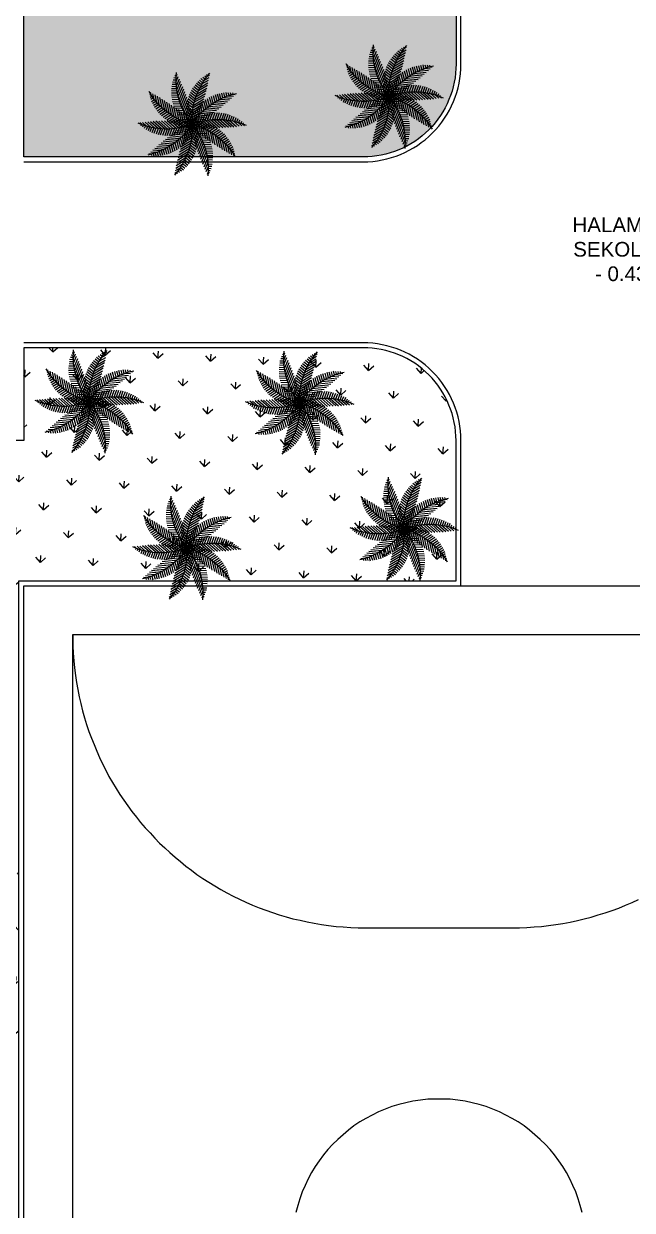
# Model space of a CAD drawing. Header units: inches. Extents: x 0 to 558, y -1 to 295.
# Drawn here: x 265.78 to 278.21, y 86.93 to 111.2 of the extents above; entities that cross this region are included whole.
import ezdxf

# ---------------------------------------------------------------- set-up
doc = ezdxf.new("R2010")
doc.units = ezdxf.units.IN
doc.header["$MEASUREMENT"] = 0
for name, color, linetype, lineweight in [('A-FINISH', 1, 'Continuous', 5), ('DINDING2', 146, 'Continuous', 5), ('lan', 7, 'Continuous', 15), ('NOT', 7, 'Continuous', 20), ('POHON', 98, 'Continuous', 5), ('RUMPUT', 93, 'Continuous', 0)]:
    doc.layers.add(name, color=color, linetype=linetype, lineweight=lineweight)
doc.styles.get("Standard").update_dxf_attribs({"font": 'arial.ttf'})

# ---------------------------------------------------------------- blocks, each defined once
blk = doc.blocks.new('LAP')
at = {"layer": 'A-FINISH'}
blk.add_lwpolyline([(-8.491, -13.487), (-8.491, 13.503), (8.491, 13.503), (8.491, -13.487)], close=True, dxfattribs=at)
for points in [[(-7.491, -12.487), (-7.491, 12.503), (7.491, 12.503), (7.491, -12.487), (-7.491, -12.487)], [(-7.491, 12.503), (-7.491, 12.427), (-7.491, 12.274), (-7.48, 12.121), (-7.469, 11.969), (-7.453, 11.822), (-7.436, 11.669), (-7.415, 11.522), (-7.387, 11.38), (-7.36, 11.233), (-7.327, 11.092), (-7.289, 10.945), (-7.251, 10.803), (-7.207, 10.667), (-7.159, 10.525), (-7.109, 10.389), (-7.055, 10.258), (-7, 10.122), (-6.94, 9.991), (-6.881, 9.861), (-6.815, 9.73), (-6.75, 9.605), (-6.674, 9.479), (-6.603, 9.359), (-6.526, 9.234), (-6.445, 9.12), (-6.363, 9), (-6.281, 8.885), (-6.189, 8.771), (-6.102, 8.662), (-6.009, 8.553), (-5.911, 8.449), (-5.813, 8.341), (-5.715, 8.242), (-5.611, 8.145), (-5.508, 8.046), (-5.399, 7.954), (-5.29, 7.861), (-5.181, 7.768), (-5.066, 7.687), (-4.952, 7.6), (-4.832, 7.518), (-4.712, 7.442), (-4.587, 7.365), (-4.467, 7.295), (-4.342, 7.224), (-4.211, 7.158), (-4.08, 7.093), (-3.95, 7.033), (-3.819, 6.973), (-3.683, 6.919), (-3.546, 6.87), (-3.41, 6.82), (-3.274, 6.777), (-3.132, 6.733), (-2.991, 6.695), (-2.844, 6.663), (-2.702, 6.63), (-2.555, 6.603), (-2.408, 6.576), (-2.261, 6.554), (-2.108, 6.537), (-1.961, 6.526), (-1.809, 6.515), (-1.656, 6.51), (-1.58, 6.51)], [(1.417, 6.51), (1.493, 6.51), (1.64, 6.51), (1.792, 6.515), (1.939, 6.526), (2.087, 6.537), (2.234, 6.554), (2.381, 6.576), (2.528, 6.597), (2.675, 6.624), (2.822, 6.657), (2.964, 6.69), (3.105, 6.728), (3.247, 6.772), (3.389, 6.815), (3.53, 6.864), (3.667, 6.913), (3.803, 6.968), (3.939, 7.028), (4.07, 7.088)], [(-1.58, 6.51), (1.417, 6.51)], [(2.92, 0.686), (2.882, 0.828), (2.838, 0.97), (2.789, 1.111), (2.729, 1.242), (2.669, 1.373), (2.599, 1.504), (2.522, 1.629), (2.44, 1.743), (2.353, 1.863), (2.266, 1.972), (2.168, 2.081), (2.065, 2.179), (1.956, 2.277), (1.847, 2.37), (1.732, 2.457), (1.612, 2.538), (1.487, 2.61), (1.362, 2.68), (1.231, 2.746), (1.095, 2.8), (0.959, 2.855), (0.817, 2.898), (0.67, 2.931), (0.528, 2.963), (0.376, 2.985), (0.223, 3.002), (0.071, 3.007), (-0.005, 3.007), (-0.082, 3.007), (-0.234, 3.002), (-0.387, 2.985), (-0.539, 2.963), (-0.681, 2.931), (-0.828, 2.898), (-0.97, 2.855), (-1.106, 2.8), (-1.242, 2.746), (-1.373, 2.68), (-1.498, 2.61), (-1.624, 2.538), (-1.743, 2.457), (-1.858, 2.37), (-1.967, 2.277), (-2.076, 2.179), (-2.179, 2.081), (-2.277, 1.972), (-2.364, 1.863), (-2.452, 1.743), (-2.533, 1.629), (-2.61, 1.504), (-2.68, 1.373), (-2.74, 1.242), (-2.8, 1.111), (-2.849, 0.97), (-2.893, 0.828), (-2.931, 0.686)]]:
    blk.add_lwpolyline(points, dxfattribs=at)
blk = doc.blocks.new('A$C08441736')
at = {"color": 82}
for p, q in [((0.029, 0.676), (-0.025, 0.737)), ((0.006, 0.747), (-0.02, 0.776)), ((0.003, 0.755), (0.022, 0.762)), ((0.014, 0.725), (0.044, 0.736)), ((0.024, 0.694), (0.064, 0.709)), ((-0.267, 0.469), (-0.221, 0.539)), ((0.071, 0.406), (-0.044, 0.537)), ((0.069, 0.453), (-0.04, 0.578)), ((0.065, 0.502), (-0.037, 0.619)), ((0.057, 0.555), (-0.033, 0.659)), ((0.046, 0.613), (-0.029, 0.698)), ((0.033, 0.663), (0.085, 0.683)), ((0.041, 0.632), (0.098, 0.654)), ((0.048, 0.601), (0.113, 0.625)), ((0.055, 0.569), (0.126, 0.596)), ((0.06, 0.537), (0.138, 0.566)), ((0.065, 0.504), (0.148, 0.535)), ((-0.21, 0.407), (-0.373, 0.444)), ((-0.181, 0.371), (-0.351, 0.409)), ((-0.155, 0.335), (-0.329, 0.374)), ((-0.244, 0.446), (-0.195, 0.52)), ((-0.222, 0.421), (-0.17, 0.5)), ((-0.2, 0.395), (-0.145, 0.479)), ((-0.179, 0.369), (-0.122, 0.456)), ((-0.159, 0.341), (-0.1, 0.431)), ((-0.14, 0.313), (-0.079, 0.405)), ((-0.121, 0.283), (-0.059, 0.377)), ((0.062, 0.239), (-0.052, 0.37)), ((0.067, 0.278), (-0.05, 0.412)), ((0.07, 0.319), (-0.048, 0.454)), ((0.072, 0.362), (-0.046, 0.496)), ((0.068, 0.471), (0.157, 0.504)), ((0.07, 0.438), (0.164, 0.473)), ((0.071, 0.335), (0.174, 0.374)), ((0.072, 0.404), (0.169, 0.44)), ((0.072, 0.37), (0.173, 0.407)), ((0.218, 0.186), (0.202, 0.363)), ((-0.131, 0.299), (-0.306, 0.339)), ((-0.11, 0.265), (-0.283, 0.304)), ((-0.09, 0.23), (-0.259, 0.269)), ((-0.073, 0.196), (-0.235, 0.233)), ((-0.057, 0.163), (-0.216, 0.199)), ((-0.198, 0.128), (-0.204, 0.243)), ((-0.166, 0.111), (-0.171, 0.225)), ((-0.133, 0.093), (-0.138, 0.205)), ((-0.1, 0.072), (-0.105, 0.181)), ((-0.103, 0.252), (-0.04, 0.348)), ((-0.085, 0.22), (-0.022, 0.316)), ((-0.069, 0.187), (-0.006, 0.283)), ((0.049, 0.165), (-0.058, 0.288)), ((0.041, 0.13), (-0.054, 0.238)), ((0.056, 0.202), (-0.053, 0.326)), ((-0.053, 0.153), (0.009, 0.247)), ((0.032, 0.096), (-0.053, 0.194)), ((-0.038, 0.117), (0.022, 0.208)), ((0.047, 0.155), (0.152, 0.194)), ((0.055, 0.192), (0.162, 0.232)), ((0.061, 0.228), (0.168, 0.269)), ((0.065, 0.264), (0.172, 0.305)), ((0.069, 0.3), (0.174, 0.34)), ((0.083, 0.059), (0.071, 0.188)), ((0.11, 0.081), (0.097, 0.224)), ((0.137, 0.105), (0.122, 0.267)), ((0.164, 0.13), (0.149, 0.295)), ((0.191, 0.157), (0.175, 0.329)), ((-0.208, 0.133), (-0.367, 0.065)), ((-0.174, 0.116), (-0.327, 0.051)), ((-0.142, 0.098), (-0.291, 0.034)), ((-0.199, -0.007), (-0.271, 0.082)), ((-0.111, 0.08), (-0.243, 0.023)), ((-0.162, -0.003), (-0.232, 0.085)), ((-0.081, 0.06), (-0.201, 0.009)), ((-0.123, 0), (-0.191, 0.085)), ((-0.043, 0.13), (-0.183, 0.161)), ((-0.101, 0.001), (-0.168, -0.11)), ((-0.03, 0.097), (-0.157, 0.125)), ((-0.053, 0.041), (-0.157, -0.004)), ((-0.083, 0.002), (-0.148, 0.083)), ((-0.019, 0.064), (-0.129, 0.089)), ((-0.035, -0.024), (-0.128, 0.002)), ((-0.067, 0.002), (-0.125, -0.096)), ((-0.026, 0.021), (-0.113, -0.017)), ((-0.042, 0.002), (-0.102, 0.077)), ((-0.009, 0.032), (-0.101, 0.053)), ((0, 0), (-0.082, 0.023)), ((-0.033, 0.001), (-0.082, -0.08)), ((0, 0), (-0.072, 0.016)), ((-0.066, 0.05), (-0.071, 0.154)), ((0, 0), (-0.053, 0.066)), ((0.022, 0.063), (-0.052, 0.148)), ((0.012, 0.031), (-0.051, 0.102)), ((0, 0), (-0.049, 0.056)), ((-0.033, 0.026), (-0.038, 0.122)), ((-0.024, 0.08), (0.033, 0.167)), ((-0.012, 0.041), (0.041, 0.121)), ((0, 0), (-0.007, 0.074)), ((0, 0), (-0.004, 0.085)), ((0, 0), (0.047, 0.071)), ((0, 0), (0.038, 0.064)), ((0, 0), (0.079, 0.03)), ((0, 0), (0.068, 0.029)), ((0.015, 0.04), (0.105, 0.074)), ((0.028, 0.018), (0.019, 0.113)), ((0.026, -0.021), (0.113, 0.017)), ((0.027, 0.079), (0.125, 0.115)), ((0.033, -0.001), (0.082, 0.08)), ((0.035, 0.024), (0.128, -0.002)), ((0.038, 0.117), (0.14, 0.156)), ((0.055, 0.038), (0.045, 0.151)), ((0.053, -0.041), (0.157, 0.004)), ((0.067, -0.002), (0.125, 0.096)), ((0.068, 0.048), (0.169, 0.02)), ((0.1, 0.072), (0.205, 0.043)), ((0.101, -0.001), (0.168, 0.11)), ((0.123, 0), (0.191, -0.085)), ((0.137, 0.001), (0.21, 0.125)), ((0.162, 0.003), (0.232, -0.085)), ((-0.208, -0.176), (-0.318, -0.145)), ((-0.209, -0.009), (-0.294, -0.151)), ((-0.183, -0.149), (-0.294, -0.119)), ((-0.157, -0.123), (-0.267, -0.093)), ((-0.173, -0.004), (-0.256, -0.144)), ((-0.129, -0.098), (-0.238, -0.068)), ((-0.137, -0.001), (-0.21, -0.125)), ((-0.1, -0.072), (-0.205, -0.043)), ((-0.191, -0.157), (-0.175, -0.329)), ((-0.068, -0.048), (-0.169, -0.02)), ((-0.164, -0.13), (-0.149, -0.295)), ((-0.047, -0.155), (-0.152, -0.194)), ((-0.038, -0.117), (-0.14, -0.156)), ((-0.137, -0.105), (-0.122, -0.267)), ((-0.027, -0.079), (-0.125, -0.115)), ((-0.11, -0.081), (-0.097, -0.224)), ((-0.015, -0.04), (-0.105, -0.074)), ((-0.083, -0.059), (-0.071, -0.188)), ((0, 0), (-0.079, -0.03)), ((0, 0), (-0.068, -0.029)), ((-0.055, -0.038), (-0.045, -0.151)), ((-0.049, -0.165), (0.058, -0.288)), ((0, 0), (-0.047, -0.071)), ((0.012, -0.041), (-0.041, -0.121)), ((-0.041, -0.13), (0.054, -0.238)), ((0, 0), (-0.038, -0.064)), ((0.024, -0.08), (-0.033, -0.167)), ((-0.032, -0.096), (0.053, -0.194)), ((-0.028, -0.018), (-0.019, -0.113)), ((-0.022, -0.063), (0.052, -0.148)), ((0.038, -0.117), (-0.022, -0.208)), ((-0.012, -0.031), (0.051, -0.102)), ((0.053, -0.153), (-0.009, -0.247)), ((0, 0), (0.072, -0.016)), ((0, 0), (0.004, -0.085)), ((0, 0), (0.053, -0.066)), ((0, 0), (0.082, -0.023)), ((0, 0), (0.007, -0.074)), ((0, 0), (0.049, -0.056)), ((0.009, -0.032), (0.101, -0.053)), ((0.019, -0.064), (0.129, -0.089)), ((0.03, -0.097), (0.157, -0.125)), ((0.033, -0.026), (0.038, -0.122)), ((0.042, -0.002), (0.102, -0.077)), ((0.043, -0.13), (0.183, -0.161)), ((0.057, -0.163), (0.216, -0.199)), ((0.066, -0.05), (0.071, -0.154)), ((0.081, -0.06), (0.201, -0.009)), ((0.083, -0.002), (0.148, -0.083)), ((0.1, -0.072), (0.105, -0.181)), ((0.133, -0.093), (0.138, -0.205)), ((0.166, -0.111), (0.171, -0.225)), ((0.198, -0.128), (0.204, -0.243)), ((-0.244, -0.217), (-0.228, -0.396)), ((-0.218, -0.186), (-0.202, -0.363)), ((-0.069, -0.3), (-0.174, -0.34)), ((-0.071, -0.335), (-0.174, -0.374)), ((-0.065, -0.264), (-0.172, -0.305)), ((-0.061, -0.228), (-0.168, -0.269)), ((-0.055, -0.192), (-0.162, -0.232)), ((-0.07, -0.319), (0.048, -0.454)), ((-0.067, -0.278), (0.05, -0.412)), ((-0.062, -0.239), (0.052, -0.37)), ((-0.056, -0.202), (0.053, -0.326)), ((0.069, -0.187), (0.006, -0.283)), ((0.085, -0.22), (0.022, -0.316)), ((0.103, -0.252), (0.04, -0.348)), ((0.121, -0.283), (0.059, -0.377)), ((0.14, -0.313), (0.079, -0.405)), ((-0.072, -0.37), (-0.173, -0.407)), ((-0.072, -0.404), (-0.169, -0.44)), ((-0.07, -0.438), (-0.164, -0.473)), ((-0.068, -0.471), (-0.157, -0.504)), ((-0.065, -0.504), (-0.148, -0.535)), ((-0.072, -0.362), (0.046, -0.496)), ((-0.071, -0.406), (0.044, -0.537)), ((-0.069, -0.453), (0.04, -0.578)), ((-0.065, -0.502), (0.037, -0.619)), ((-0.06, -0.537), (-0.138, -0.566)), ((-0.055, -0.569), (-0.126, -0.596)), ((-0.048, -0.601), (-0.113, -0.625)), ((-0.041, -0.632), (-0.098, -0.654)), ((-0.033, -0.663), (-0.085, -0.683)), ((-0.024, -0.694), (-0.064, -0.709)), ((-0.057, -0.555), (0.033, -0.659)), ((-0.046, -0.613), (0.029, -0.698)), ((-0.029, -0.676), (0.025, -0.737)), ((-0.014, -0.725), (-0.044, -0.736)), ((-0.003, -0.755), (-0.022, -0.762)), ((-0.006, -0.747), (0.02, -0.776))]:
    blk.add_line(p, q, dxfattribs=at)
at = {"color": 60}
for p, q in [((-0.435, 0.608), (-0.472, 0.616)), ((-0.373, 0.564), (-0.453, 0.582)), ((-0.441, 0.612), (-0.43, 0.629)), ((-0.323, 0.523), (-0.434, 0.548)), ((-0.415, 0.594), (-0.397, 0.621)), ((-0.389, 0.576), (-0.365, 0.611)), ((-0.363, 0.556), (-0.333, 0.602)), ((-0.338, 0.536), (-0.305, 0.587)), ((-0.314, 0.514), (-0.276, 0.572)), ((-0.29, 0.492), (-0.248, 0.556)), ((-0.28, 0.483), (-0.414, 0.513)), ((-0.243, 0.445), (-0.394, 0.479)), ((-0.709, 0.236), (-0.744, 0.221)), ((-0.717, 0.236), (-0.718, 0.256)), ((-0.634, 0.237), (-0.709, 0.205)), ((-0.685, 0.237), (-0.686, 0.269)), ((-0.569, 0.233), (-0.673, 0.188)), ((-0.653, 0.237), (-0.655, 0.28)), ((-0.511, 0.226), (-0.637, 0.172)), ((-0.621, 0.236), (-0.623, 0.292)), ((-0.458, 0.217), (-0.6, 0.156)), ((-0.589, 0.235), (-0.591, 0.295)), ((-0.409, 0.206), (-0.562, 0.14)), ((-0.556, 0.232), (-0.559, 0.301)), ((-0.524, 0.228), (-0.527, 0.304)), ((-0.364, 0.193), (-0.525, 0.125)), ((-0.492, 0.223), (-0.495, 0.306)), ((-0.322, 0.18), (-0.486, 0.109)), ((-0.459, 0.217), (-0.463, 0.306)), ((-0.427, 0.21), (-0.431, 0.305)), ((-0.394, 0.202), (-0.399, 0.302)), ((-0.362, 0.193), (-0.367, 0.297)), ((-0.329, 0.182), (-0.334, 0.29)), ((-0.297, 0.171), (-0.302, 0.281)), ((-0.264, 0.158), (-0.269, 0.271)), ((-0.438, -0.068), (-0.5, 0.01)), ((-0.406, -0.057), (-0.471, 0.025)), ((-0.282, 0.165), (-0.447, 0.094)), ((-0.374, -0.046), (-0.441, 0.038)), ((-0.34, -0.036), (-0.409, 0.05)), ((-0.244, 0.15), (-0.408, 0.079)), ((-0.306, -0.027), (-0.377, 0.061)), ((-0.272, -0.02), (-0.343, 0.07)), ((-0.236, -0.013), (-0.308, 0.077)), ((-0.668, -0.192), (-0.694, -0.159)), ((-0.641, -0.174), (-0.676, -0.13)), ((-0.597, -0.146), (-0.655, -0.243)), ((-0.614, -0.156), (-0.652, -0.109)), ((-0.586, -0.139), (-0.629, -0.086)), ((-0.546, -0.117), (-0.616, -0.235)), ((-0.558, -0.124), (-0.606, -0.064)), ((-0.529, -0.109), (-0.581, -0.044)), ((-0.498, -0.094), (-0.577, -0.226)), ((-0.499, -0.094), (-0.555, -0.024)), ((-0.452, -0.074), (-0.537, -0.217)), ((-0.469, -0.081), (-0.528, -0.007)), ((-0.408, -0.057), (-0.498, -0.207)), ((-0.366, -0.044), (-0.458, -0.197)), ((-0.325, -0.032), (-0.417, -0.187)), ((-0.285, -0.023), (-0.376, -0.175)), ((-0.232, -0.202), (-0.341, -0.172)), ((-0.247, -0.015), (-0.335, -0.163)), ((-0.712, -0.226), (-0.732, -0.259)), ((-0.719, -0.231), (-0.731, -0.215)), ((-0.693, -0.211), (-0.713, -0.186)), ((-0.652, -0.181), (-0.694, -0.251)), ((-0.348, -0.37), (-0.435, -0.346)), ((-0.332, -0.341), (-0.423, -0.316)), ((-0.314, -0.313), (-0.41, -0.286)), ((-0.295, -0.285), (-0.396, -0.257)), ((-0.275, -0.257), (-0.379, -0.228)), ((-0.254, -0.229), (-0.361, -0.2)), ((-0.322, -0.326), (-0.307, -0.492)), ((-0.297, -0.286), (-0.281, -0.46)), ((-0.27, -0.25), (-0.254, -0.429)), ((-0.417, -0.517), (-0.47, -0.503)), ((-0.405, -0.487), (-0.464, -0.471)), ((-0.392, -0.457), (-0.459, -0.439)), ((-0.379, -0.428), (-0.452, -0.408)), ((-0.364, -0.399), (-0.444, -0.377)), ((-0.397, -0.469), (-0.387, -0.582)), ((-0.373, -0.416), (-0.36, -0.552)), ((-0.348, -0.368), (-0.334, -0.522)), ((-0.427, -0.548), (-0.468, -0.536)), ((-0.437, -0.578), (-0.468, -0.57)), ((-0.446, -0.609), (-0.466, -0.604)), ((-0.444, -0.601), (-0.44, -0.64)), ((-0.421, -0.529), (-0.414, -0.611))]:
    blk.add_line(p, q, dxfattribs=at)
for p, q in [((0.373, 0.416), (0.36, 0.552)), ((0.397, 0.469), (0.387, 0.582)), ((0.421, 0.529), (0.414, 0.611)), ((0.427, 0.548), (0.468, 0.536)), ((0.437, 0.578), (0.468, 0.57)), ((0.444, 0.601), (0.44, 0.64)), ((0.446, 0.609), (0.466, 0.604)), ((0.27, 0.25), (0.254, 0.429)), ((0.297, 0.286), (0.281, 0.46)), ((0.322, 0.326), (0.307, 0.492)), ((0.348, 0.368), (0.334, 0.522)), ((0.348, 0.37), (0.435, 0.346)), ((0.364, 0.399), (0.444, 0.377)), ((0.379, 0.428), (0.452, 0.408)), ((0.392, 0.457), (0.459, 0.439)), ((0.405, 0.487), (0.464, 0.471)), ((0.417, 0.517), (0.47, 0.503)), ((0.232, 0.202), (0.341, 0.172)), ((0.254, 0.229), (0.361, 0.2)), ((0.275, 0.257), (0.379, 0.228)), ((0.295, 0.285), (0.396, 0.257)), ((0.314, 0.313), (0.41, 0.286)), ((0.325, 0.032), (0.417, 0.187)), ((0.332, 0.341), (0.423, 0.316)), ((0.366, 0.044), (0.458, 0.197)), ((0.408, 0.057), (0.498, 0.207)), ((0.452, 0.074), (0.537, 0.217)), ((0.498, 0.094), (0.577, 0.226)), ((0.546, 0.117), (0.616, 0.235)), ((0.597, 0.146), (0.655, 0.243)), ((0.652, 0.181), (0.694, 0.251)), ((0.668, 0.192), (0.694, 0.159)), ((0.693, 0.211), (0.713, 0.186)), ((0.712, 0.226), (0.732, 0.259)), ((0.719, 0.231), (0.731, 0.215)), ((0.157, 0.123), (0.267, 0.093)), ((0.183, 0.149), (0.294, 0.119)), ((0.199, 0.007), (0.271, -0.082)), ((0.208, 0.176), (0.318, 0.145)), ((0.209, 0.009), (0.294, 0.151)), ((0.236, 0.013), (0.308, -0.077)), ((0.247, 0.015), (0.335, 0.163)), ((0.272, 0.02), (0.343, -0.07)), ((0.285, 0.023), (0.376, 0.175)), ((0.306, 0.027), (0.377, -0.061)), ((0.34, 0.036), (0.409, -0.05)), ((0.374, 0.046), (0.441, -0.038)), ((0.406, 0.057), (0.471, -0.025)), ((0.438, 0.068), (0.5, -0.01)), ((0.469, 0.081), (0.528, 0.007)), ((0.499, 0.094), (0.555, 0.024)), ((0.529, 0.109), (0.581, 0.044)), ((0.558, 0.124), (0.606, 0.064)), ((0.586, 0.139), (0.629, 0.086)), ((0.614, 0.156), (0.652, 0.109)), ((0.641, 0.174), (0.676, 0.13)), ((0.142, -0.098), (0.291, -0.034)), ((0.174, -0.116), (0.327, -0.051)), ((0.208, -0.133), (0.367, -0.065)), ((0.244, -0.15), (0.408, -0.079)), ((0.264, -0.158), (0.269, -0.271)), ((0.282, -0.165), (0.447, -0.094)), ((0.297, -0.171), (0.302, -0.281)), ((0.322, -0.18), (0.486, -0.109)), ((0.364, -0.193), (0.525, -0.125)), ((0.409, -0.206), (0.562, -0.14)), ((0.458, -0.217), (0.6, -0.156)), ((0.511, -0.226), (0.637, -0.172)), ((0.09, -0.23), (0.259, -0.269)), ((0.159, -0.341), (0.1, -0.431)), ((0.11, -0.265), (0.283, -0.304)), ((0.131, -0.299), (0.306, -0.339)), ((0.155, -0.335), (0.329, -0.374)), ((0.329, -0.182), (0.334, -0.29)), ((0.362, -0.193), (0.367, -0.297)), ((0.394, -0.202), (0.399, -0.302)), ((0.427, -0.21), (0.431, -0.305)), ((0.459, -0.217), (0.463, -0.306)), ((0.492, -0.223), (0.495, -0.306)), ((0.524, -0.228), (0.527, -0.304)), ((0.556, -0.232), (0.559, -0.301)), ((0.569, -0.233), (0.673, -0.188)), ((0.589, -0.235), (0.591, -0.295)), ((0.621, -0.236), (0.623, -0.292)), ((0.634, -0.237), (0.709, -0.205)), ((0.653, -0.237), (0.655, -0.28)), ((0.685, -0.237), (0.686, -0.269)), ((0.709, -0.236), (0.744, -0.221)), ((0.717, -0.236), (0.718, -0.256)), ((0.179, -0.369), (0.122, -0.456)), ((0.2, -0.395), (0.145, -0.479)), ((0.222, -0.421), (0.17, -0.5)), ((0.181, -0.371), (0.351, -0.409)), ((0.244, -0.446), (0.195, -0.52)), ((0.21, -0.407), (0.373, -0.444)), ((0.267, -0.469), (0.221, -0.539)), ((0.243, -0.445), (0.394, -0.479)), ((0.29, -0.492), (0.248, -0.556)), ((0.314, -0.514), (0.276, -0.572)), ((0.28, -0.483), (0.414, -0.513)), ((0.323, -0.523), (0.434, -0.548)), ((0.338, -0.536), (0.305, -0.587)), ((0.363, -0.556), (0.333, -0.602)), ((0.389, -0.576), (0.365, -0.611)), ((0.373, -0.564), (0.453, -0.582)), ((0.415, -0.594), (0.397, -0.621)), ((0.441, -0.612), (0.43, -0.629)), ((0.435, -0.608), (0.472, -0.616))]:
    blk.add_line(p, q)
at = {"color": 106}
for p, q in [((0.244, 0.217), (0.228, 0.396)), ((0.129, 0.098), (0.238, 0.068)), ((0.173, 0.004), (0.256, 0.144)), ((0.111, -0.08), (0.243, -0.023)), ((0.231, -0.144), (0.236, -0.258)), ((0.073, -0.196), (0.235, -0.233))]:
    blk.add_line(p, q, dxfattribs=at)
at = {"color": 85}
blk.add_line((-0.231, 0.144), (-0.236, 0.258), dxfattribs=at)
at = {"color": 82}
for centre, start, end in [((-0.975, 0.381), 338.6598, 23.6829), ((-1.013, -0.265), 14.6598, 59.6829), ((-0.664, -0.81), 50.6598, 95.6829), ((-0.061, -1.045), 86.6598, 131.6829), ((0.565, -0.882), 122.6598, 167.6829), ((0.975, -0.381), 158.6598, 203.6829)]:
    blk.add_arc(centre, 1.047, start, end, dxfattribs=at)
for centre, start, end in [((-0.565, 0.882), 302.6598, 347.6829), ((0.061, 1.045), 266.6598, 311.6829), ((0.664, 0.81), 230.6598, 275.6829), ((1.013, 0.265), 194.6598, 239.6829)]:
    blk.add_arc(centre, 1.047, start, end)

msp = doc.modelspace()

# ---------------------------------------------------------------- hatches: boundary and pattern name
at = {"layer": 'RUMPUT'}
h = msp.add_hatch(dxfattribs=at)
h.set_pattern_fill('GRASS', color=256, scale=0.03, angle=356.66969, style=0)
h.set_pattern_definition([(86.669688468, (11419550.4158, -7751067.7176), (-0.506604125158, 0.569205998583), [0.142875, -0.934755]), (41.669688468, (11419550.4158, -7751067.7176), (-0.506604470466, 0.569206386562), [0.142875, -0.619125]), (131.669688468, (11419550.4158, -7751067.7176), (-0.569206386562, -0.506604470466), [0.142875, -0.619125])])
edge = h.paths.add_edge_path()
edge.add_line((277.6146, 117.9215), (277.6146, 117.0215))
edge.add_line((277.6146, 117.0215), (254.6805, 117.0215))
edge.add_line((254.6805, 117.0215), (254.6805, 112.8215))
edge.add_line((254.6805, 112.8215), (271.8805, 112.8215))
edge.add_line((271.8805, 112.8215), (271.8805, 113.9215))
edge.add_arc((272.7805, 113.9215), 0.9, 89.99996, 180, ccw=False)
edge.add_line((272.7805, 114.8215), (273.7146, 114.8215))
edge.add_arc((273.7146, 113.9215), 0.9, 0, 89.99996, ccw=False)
edge.add_line((274.6146, 113.9215), (274.6146, 110.3715))
edge.add_arc((272.7146, 110.3715), 1.9, 270, 360, ccw=False)
edge.add_line((272.7146, 108.4715), (265.7805, 108.4715))
edge.add_line((265.7805, 108.4715), (265.7805, 112.3715))
edge.add_line((265.7805, 112.3715), (256.9805, 112.3715))
edge.add_line((256.9805, 112.3715), (256.9805, 110.3715))
edge.add_line((256.9805, 110.3715), (249.9805, 110.3715))
edge.add_line((249.9805, 110.3715), (249.9805, 58.7715))
edge.add_line((249.9805, 58.7715), (249.9805, 58.6715))
edge.add_line((249.9805, 58.6715), (263.2805, 58.6715))
edge.add_line((263.2805, 58.6715), (263.2805, 72.7145))
edge.add_line((263.2805, 72.7145), (283.2125, 72.7145))
edge.add_line((283.2125, 72.7145), (283.2125, 99.9215))
edge.add_line((283.2125, 99.9215), (288.2125, 99.9215))
edge.add_line((288.2125, 99.9215), (288.2125, 114.9215))
edge.add_line((288.2125, 114.9215), (283.2125, 114.9215))
edge.add_line((283.2125, 114.9215), (283.2125, 117.5721))
edge.add_line((283.2125, 117.5721), (283.7125, 117.5721))
edge.add_line((283.7125, 117.5721), (283.7125, 117.9215))
edge.add_line((283.7125, 117.9215), (288.9833, 117.9215))
edge.add_line((288.9833, 117.9215), (288.9833, 113.6422))
edge.add_line((288.9833, 113.6422), (290.2397, 102.0896))
edge.add_line((290.2397, 102.0896), (290.0269, 99.6745))
edge.add_line((290.0269, 99.6745), (291.3826, 92.9103))
edge.add_line((291.3826, 92.9103), (293.4855, 92.9648))
edge.add_line((293.4855, 92.9648), (295.365, 71.1371))
edge.add_line((295.365, 71.1371), (283.3993, 72.158))
edge.add_line((283.3993, 72.158), (282.684, 38.9738))
edge.add_line((282.684, 38.9738), (273.2055, 39.3144))
edge.add_line((273.2055, 39.3144), (273.5717, 53.8969))
edge.add_line((273.5717, 53.8969), (262.5186, 53.8305))
edge.add_line((262.5186, 53.8305), (262.3013, 39.3144))
edge.add_line((262.3013, 39.3144), (261.1733, 39.2047))
edge.add_line((261.1733, 39.2047), (260.691, 23.9308))
edge.add_line((260.691, 23.9308), (244.0188, 24.4559))
edge.add_line((244.0188, 24.4559), (243.8982, 27.5679))
edge.add_line((243.8982, 27.5679), (245.2899, 30.02))
edge.add_line((245.2899, 30.02), (243.2835, 65.2193))
edge.add_line((243.2835, 65.2193), (243.7785, 65.3172))
edge.add_line((243.7785, 65.3172), (243.3605, 76.0768))
edge.add_line((243.3605, 76.0768), (243.0022, 85.2991))
edge.add_line((243.0022, 85.2991), (242.9466, 88.5671))
edge.add_line((242.9466, 88.5671), (247.9805, 88.5671))
edge.add_line((247.9805, 88.5671), (247.9805, 117.9215))
edge.add_line((247.9805, 117.9215), (277.6146, 117.9215))
h = msp.add_hatch(dxfattribs=at)
h.set_pattern_fill('GRASS', color=256, scale=0.03, angle=356.66969, style=0)
h.set_pattern_definition([(86.6697, (263.2805, 88.4715), (-0.506604, 0.569206), [0.142875, -0.934755]), (41.6697, (263.2805, 88.4715), (-0.506604, 0.569206), [0.142875, -0.619125]), (131.6697, (263.2805, 88.4715), (-0.569206, -0.506604), [0.142875, -0.619125])])
edge = h.paths.add_edge_path()
edge.add_line((265.7805, 104.5715), (265.7805, 102.6715))
edge.add_line((265.7805, 102.6715), (263.2805, 102.6715))
edge.add_line((263.2805, 102.6715), (263.2805, 80.6215))
edge.add_line((263.2805, 80.6215), (265.6805, 80.6215))
edge.add_line((265.6805, 80.6215), (265.6805, 99.8041))
edge.add_line((265.6805, 99.8041), (274.6146, 99.8041))
edge.add_line((274.6146, 99.8041), (274.6146, 102.6715))
edge.add_arc((272.7146, 102.6715), 1.9, 360, 450)
edge.add_line((272.7146, 104.5715), (265.7805, 104.5715))

# ---------------------------------------------------------------- linework, layer by layer
at = {"layer": 'DINDING2'}
for points in [[(277.6146, 117.9215), (277.6146, 117.0215), (254.6805, 117.0215), (254.6805, 112.8215), (271.8805, 112.8215), (271.8805, 113.9215, -0.4142138), (272.7805, 114.8215), (273.7146, 114.8215, -0.4142133), (274.6146, 113.9215), (274.6146, 110.3715, -0.4142136), (272.7146, 108.4715), (265.7805, 108.4715), (265.7805, 112.3715), (256.9805, 112.3715), (256.9805, 110.3715), (249.9805, 110.3715), (249.9805, 58.7715), (249.9805, 58.6715), (263.2805, 58.6715), (263.2805, 72.7145), (283.2125, 72.7145)], [(265.7805, 108.3715), (272.7146, 108.3715, 0.4142136), (274.7146, 110.3715), (274.7146, 113.9215, 0.4142133), (273.7146, 114.9215), (272.7805, 114.9215, 0.4142138), (271.7805, 113.9215), (271.7805, 112.9215), (254.7805, 112.9215), (254.7805, 116.9215), (277.7146, 116.9215), (277.7146, 117.9215)], [(263.2805, 80.5215), (265.7805, 80.5215), (265.7805, 99.7041), (274.7146, 99.7041), (274.7146, 102.6715, 0.4142136), (272.7146, 104.6715), (265.7805, 104.6715)], [(265.7805, 104.5715), (265.7805, 102.6715), (263.2805, 102.6715), (263.2805, 80.6215), (265.6805, 80.6215), (265.6805, 99.8041), (274.6146, 99.8041), (274.6146, 102.6715, 0.4142136), (272.7146, 104.5715), (265.7805, 104.5715)]]:
    msp.add_lwpolyline(points, format="xyb", dxfattribs=at)

# ---------------------------------------------------------------- block references
at = {"layer": 'lan'}
msp.add_blockref('LAP', (274.2714, 86.2013), dxfattribs=at)
at = {"layer": 'POHON', "lineweight": 0, "xscale": -1.377873410171134, "yscale": 1.377873410170821, "zscale": 1.377873410170977, "rotation": 270}
for p in [(273.2459, 109.7054), (269.2214, 109.1412), (267.12, 103.4706), (271.4185, 103.4409), (273.5529, 100.8633), (269.1119, 100.4756)]:
    msp.add_blockref('A$C08441736', p, dxfattribs=at)

# ---------------------------------------------------------------- texts
at = {"layer": 'NOT', "insert": (276.6412, 107.2338), "char_height": 0.3, "attachment_point": 1}
msp.add_mtext_dynamic_manual_height_columns('\\pi0.35177;HALAMAN \\P\\pi0.36722;SEKOLAH \\P\\pi0.81118;- 0.43', width=2.661726, gutter_width=1, heights=[0], dxfattribs=at)

doc.saveas('drawing.dxf')
